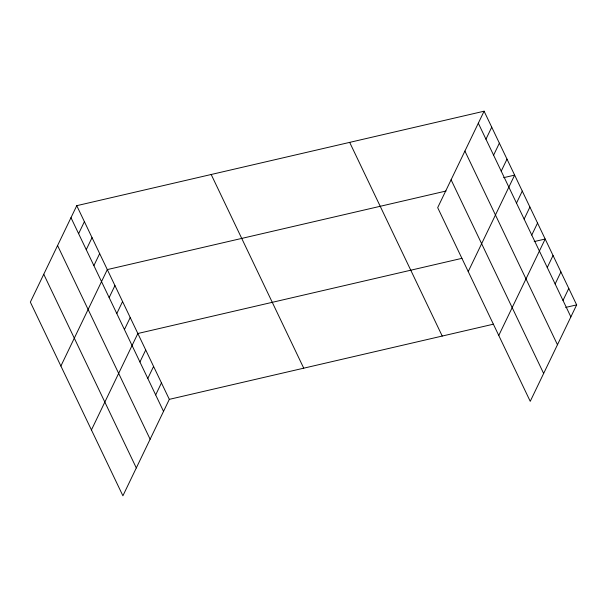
<?xml version="1.0" encoding="UTF-8"?>
<svg xmlns="http://www.w3.org/2000/svg" width="607" height="607" viewBox="0 0 607 607"><rect width="100%" height="100%" fill="white"/><g stroke="black" fill="none" stroke-linecap="round" stroke-linejoin="round"><path stroke-width="0.91" d="M76.763 205.674L30.35 302.119L122.902 495.798L169.315 399.353L76.763 205.674L484.098 111.202L576.65 304.881L530.237 401.326L437.685 207.647L484.098 111.202M78.622 233.672L84.403 221.654M86.255 249.652L92.036 237.633M93.888 265.623L99.669 253.612M60.89 366.036L107.31 269.591L446.062 191.023M109.161 297.582L114.943 285.571M116.794 313.561L122.576 301.55M124.435 329.54L130.217 317.529M91.437 429.946L137.85 333.501L461.973 258.332M139.936 361.984L145.718 349.966M147.805 378.442L153.586 366.431M155.673 394.907L161.454 382.896M485.949 139.193L491.731 127.182M493.59 155.172L499.371 143.161M501.223 171.151L507.004 159.14M468.225 271.557L514.637 175.12L503.666 177.661M516.496 203.11L522.278 191.091M524.129 219.089L529.911 207.07M531.762 235.068L537.544 223.05M498.764 335.474L545.185 239.029L534.206 241.571M547.264 267.505L553.045 255.494M555.132 283.97L560.914 271.951M563 300.435L568.782 288.416M169.315 399.353L493.438 324.176M565.678 307.423L576.65 304.881M478.316 123.213L570.868 316.892M464.909 151.075L557.461 344.753M451.092 179.786L543.644 373.464M349.678 142.379L442.23 336.058M211.183 174.497L303.735 368.176M70.981 217.693L163.533 411.371M57.574 245.554L150.126 439.233M43.757 274.258L136.309 467.936"/></g></svg>
